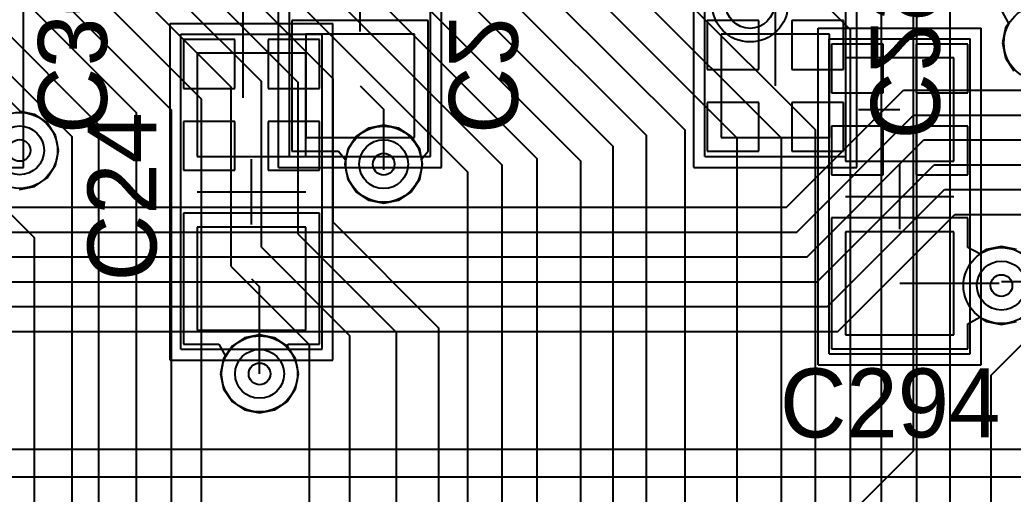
# Model space of a CAD drawing. Extents: x 28 to 300, y 18 to 330.
# Drawn here: x 180.03 to 189.18, y 128.86 to 133.23 of the extents above; entities that cross this region are included whole.
import ezdxf

# ---------------------------------------------------------------- set-up
doc = ezdxf.new("R2010")
doc.units = 0
for name, color, linetype in [('BOTTOMLAYER', 5, 'CONTINUOUS'), ('BOTTOMOVERLAY', 54, 'CONTINUOUS'), ('BOTTOMPASTE', 16, 'CONTINUOUS'), ('BOTTOMSOLDER', 6, 'CONTINUOUS'), ('DRILLDRAWING', 1, 'CONTINUOUS'), ('INTERNALPLANE1', 76, 'CONTINUOUS'), ('INTERNALPLANE6', 136, 'CONTINUOUS'), ('MECHANICAL14', 56, 'CONTINUOUS'), ('MECHANICAL15', 56, 'CONTINUOUS'), ('MIDLAYER1', 16, 'CONTINUOUS'), ('MIDLAYER3', 90, 'CONTINUOUS'), ('MULTILAYER', 9, 'CONTINUOUS'), ('TOPLAYER', 1, 'CONTINUOUS'), ('TOPOVERLAY', 2, 'CONTINUOUS'), ('TOPPASTE', 8, 'CONTINUOUS'), ('TOPSOLDER', 216, 'CONTINUOUS'), ('VIAHOLELAYER', 16, 'CONTINUOUS')]:
    doc.layers.add(name, color=color, linetype=linetype)

msp = doc.modelspace()

# ---------------------------------------------------------------- linework, layer by layer
at = {"layer": 'BOTTOMLAYER'}
for p, q in [((188.256, 134.8075), (188.256, 129.2564)), ((183.7886, 133.2208), (182.5346, 133.2208)), ((182.5346, 133.2208), (182.5346, 132.0168)), ((183.7886, 132.0168), (183.7886, 133.2208)), ((186.8342, 133.2208), (186.3596, 133.2208)), ((186.3596, 133.2208), (186.3596, 132.7712)), ((186.8342, 132.7712), (186.8342, 133.2208)), ((187.6136, 133.2208), (187.139, 133.2208)), ((187.139, 133.2208), (187.139, 132.7712)), ((187.6136, 132.7712), (187.6136, 133.2208)), ((186.9866, 132.6188), (186.9866, 133.1928)), ((183.6616, 133.0938), (182.6616, 133.0938)), ((182.6616, 133.0938), (182.6616, 132.1438)), ((183.6616, 132.1438), (183.6616, 133.0938)), ((187.4866, 133.0938), (186.4866, 133.0938)), ((186.4866, 133.0938), (186.4866, 132.1438)), ((187.4866, 132.1438), (187.4866, 133.0938)), ((186.3596, 132.7712), (186.8342, 132.7712)), ((187.139, 132.7712), (187.6136, 132.7712)), ((183.1616, 132.6188), (183.3792, 132.4012)), ((180.0356, 132.3821), (179.9386, 132.479)), ((186.8342, 132.4664), (186.3596, 132.4664)), ((186.3596, 132.4664), (186.3596, 132.0168)), ((186.8342, 132.0168), (186.8342, 132.4664)), ((187.6136, 132.4664), (187.139, 132.4664)), ((187.139, 132.4664), (187.139, 132.0168)), ((187.6136, 132.0168), (187.6136, 132.4664)), ((180.1637, 132.3566), (180.0356, 132.3821)), ((183.3792, 131.898), (183.3792, 132.4012)), ((180.2802, 132.2788), (180.1637, 132.3566)), ((180.358, 132.1623), (180.2802, 132.2788)), ((180.3853, 132.025), (180.358, 132.1623)), ((182.6616, 132.1438), (183.6616, 132.1438)), ((186.4866, 132.1438), (187.4866, 132.1438)), ((180.358, 131.8877), (180.3853, 132.025)), ((182.5346, 132.0168), (182.9639, 132.0168)), ((182.9639, 132.0168), (183.0283, 131.9383)), ((183.7289, 131.9441), (183.7886, 132.0168)), ((183.7886, 132.0168), (183.7886, 132.0168)), ((186.3596, 132.0168), (186.8342, 132.0168)), ((187.139, 132.0168), (187.6136, 132.0168)), ((183.0283, 131.9383), (183.0203, 131.898)), ((183.7381, 131.898), (183.7289, 131.9441)), ((180.2802, 131.7712), (180.358, 131.8877)), ((183.0203, 131.898), (183.0476, 131.7607)), ((183.7108, 131.7607), (183.7381, 131.898)), ((180.1637, 131.6934), (180.2802, 131.7712)), ((183.0476, 131.7607), (183.1254, 131.6442)), ((183.633, 131.6442), (183.7108, 131.7607)), ((180.0264, 131.6661), (180.1637, 131.6934)), ((183.1254, 131.6442), (183.2419, 131.5664)), ((183.5165, 131.5664), (183.633, 131.6442)), ((183.2419, 131.5664), (183.3792, 131.5391)), ((183.3792, 131.5391), (183.5165, 131.5664)), ((182.0989, 130.2992), (181.9824, 130.2214)), ((182.2362, 130.3265), (182.0989, 130.2992)), ((182.3735, 130.2992), (182.2362, 130.3265)), ((182.49, 130.2214), (182.3735, 130.2992)), ((181.9824, 130.2214), (181.9046, 130.1049)), ((182.5678, 130.1049), (182.49, 130.2214)), ((181.9046, 130.1049), (181.8773, 129.9676)), ((182.5951, 129.9676), (182.5678, 130.1049)), ((181.8773, 129.9676), (181.9046, 129.8303)), ((182.5678, 129.8303), (182.5951, 129.9676)), ((181.9046, 129.8303), (181.9824, 129.7138)), ((182.49, 129.7138), (182.5678, 129.8303)), ((181.9824, 129.7138), (182.0989, 129.636)), ((182.0989, 129.636), (182.2362, 129.6087)), ((182.2362, 129.6087), (182.3735, 129.636)), ((182.3735, 129.636), (182.49, 129.7138)), ((188.256, 129.2564), (185.4366, 126.437))]:
    msp.add_line(p, q, dxfattribs=at)
for centre in [(186.7535, 133.3729), (180.0264, 132.025), (183.3792, 131.898), (189.0688, 130.7804), (182.2362, 129.9676)]:
    msp.add_circle(centre, 0.225, dxfattribs=at)
at = {"layer": 'BOTTOMPASTE'}
for p, q in [((183.6616, 133.0938), (182.6616, 133.0938)), ((182.6616, 133.0938), (182.6616, 132.1438)), ((183.6616, 132.1438), (183.6616, 133.0938)), ((187.4866, 133.0938), (186.4866, 133.0938)), ((186.4866, 133.0938), (186.4866, 132.1438)), ((187.4866, 132.1438), (187.4866, 133.0938)), ((182.6616, 132.1438), (183.6616, 132.1438)), ((186.4866, 132.1438), (187.4866, 132.1438))]:
    msp.add_line(p, q, dxfattribs=at)
at = {"layer": 'BOTTOMSOLDER'}
for p, q in [((183.6616, 133.0938), (182.6616, 133.0938)), ((182.6616, 133.0938), (182.6616, 132.1438)), ((183.6616, 132.1438), (183.6616, 133.0938)), ((187.4866, 133.0938), (186.4866, 133.0938)), ((186.4866, 133.0938), (186.4866, 132.1438)), ((187.4866, 132.1438), (187.4866, 133.0938)), ((182.6616, 132.1438), (183.6616, 132.1438)), ((186.4866, 132.1438), (187.4866, 132.1438))]:
    msp.add_line(p, q, dxfattribs=at)
at = {"layer": 'DRILLDRAWING'}
for centre in [(180.0264, 132.025), (183.3792, 131.898), (189.0688, 130.7804), (182.2362, 129.9676)]:
    msp.add_circle(centre, 0.1, dxfattribs=at)
at = {"layer": 'INTERNALPLANE1'}
for centre in [(186.7535, 133.3729), (189.4408, 133.0147), (180.0264, 132.025), (183.3792, 131.898), (189.0688, 130.7804), (182.2362, 129.9676)]:
    msp.add_circle(centre, 0.35, dxfattribs=at)
at = {"layer": 'INTERNALPLANE6'}
for centre in [(186.7535, 133.3729), (189.4408, 133.0147)]:
    msp.add_circle(centre, 0.35, dxfattribs=at)
at = {"layer": 'MECHANICAL14'}
for p, q in [((182.5116, 131.9688), (182.5116, 134.8688)), ((183.8116, 131.9688), (183.8116, 134.8688)), ((186.3366, 131.9688), (186.3366, 134.8688)), ((187.6366, 131.9688), (187.6366, 134.8688)), ((181.5116, 133.0938), (182.8116, 133.0938)), ((181.5116, 130.1938), (181.5116, 133.0938)), ((182.8116, 130.1938), (182.8116, 133.0938)), ((187.4818, 130.1512), (187.4818, 133.0512)), ((187.4818, 133.0512), (188.7818, 133.0512)), ((188.7818, 130.1512), (188.7818, 133.0512)), ((182.5116, 131.9688), (183.8116, 131.9688)), ((186.3366, 131.9688), (187.6366, 131.9688)), ((181.5116, 130.1938), (182.8116, 130.1938)), ((187.4818, 130.1512), (188.7818, 130.1512))]:
    msp.add_line(p, q, dxfattribs=at)
at = {"layer": 'MECHANICAL15'}
for p, q in [((180.0616, 131.8688), (180.0616, 134.9688)), ((182.4116, 131.8688), (182.4116, 134.9688)), ((183.9116, 131.8688), (183.9116, 134.9688)), ((186.2366, 131.8688), (186.2366, 134.9688)), ((187.7366, 131.8688), (187.7366, 134.9688)), ((183.1616, 133.1188), (183.1616, 133.7188)), ((186.9866, 133.1188), (186.9866, 133.7188)), ((181.4116, 130.0938), (181.4116, 133.1938)), ((181.4116, 133.1938), (182.9116, 133.1938)), ((182.9116, 130.0938), (182.9116, 133.1938)), ((187.3818, 133.1512), (188.8818, 133.1512)), ((187.3818, 130.0512), (187.3818, 133.1512)), ((188.8818, 130.0512), (188.8818, 133.1512)), ((182.1616, 131.3438), (182.1616, 131.9438)), ((178.5616, 131.8688), (180.0616, 131.8688)), ((182.4116, 131.8688), (183.9116, 131.8688)), ((186.2366, 131.8688), (187.7366, 131.8688)), ((188.1318, 131.3012), (188.1318, 131.9012)), ((181.8616, 131.6438), (182.4616, 131.6438)), ((187.8318, 131.6012), (188.4318, 131.6012)), ((181.4116, 130.0938), (182.9116, 130.0938)), ((187.3818, 130.0512), (188.8818, 130.0512))]:
    msp.add_line(p, q, dxfattribs=at)
at = {"layer": 'MIDLAYER1'}
for p, q in [((187.0888, 131.5016), (188.1657, 132.5786)), ((188.1657, 132.5786), (190.5721, 132.5786)), ((187.1835, 131.273), (188.2604, 132.35)), ((188.2604, 132.35), (190.6668, 132.35)), ((187.2782, 131.0444), (188.3551, 132.1214)), ((188.3551, 132.1214), (190.7615, 132.1214)), ((187.3728, 130.8158), (188.4498, 131.8928)), ((188.4498, 131.8928), (190.8561, 131.8928)), ((187.4675, 130.5872), (188.5445, 131.6642)), ((188.5445, 131.6642), (190.9508, 131.6642)), ((156.3555, 131.5016), (187.0888, 131.5016)), ((187.5622, 130.3586), (188.6392, 131.4356)), ((188.6392, 131.4356), (191.0455, 131.4356)), ((156.4502, 131.273), (187.1835, 131.273)), ((156.5449, 131.0444), (187.2782, 131.0444)), ((156.6396, 130.8158), (187.3728, 130.8158)), ((156.7343, 130.5872), (187.4675, 130.5872)), ((156.829, 130.3586), (187.5622, 130.3586)), ((157.8564, 129.2748), (190.3826, 129.2748)), ((157.9616, 129.0208), (190.4878, 129.0208))]:
    msp.add_line(p, q, dxfattribs=at)
for centre in [(186.7535, 133.3729), (180.0264, 132.025), (183.3792, 131.898), (189.0688, 130.7804), (182.2362, 129.9676)]:
    msp.add_circle(centre, 0.225, dxfattribs=at)
at = {"layer": 'MIDLAYER3'}
for p, q in [((177.812, 134.8454), (180.509, 132.1484)), ((178.096, 134.9206), (180.7566, 132.26)), ((178.6294, 134.8444), (181.102, 132.3718)), ((182.795, 134.7583), (185.4939, 132.0594)), ((183.1887, 134.771), (185.799, 132.1608)), ((183.6078, 134.7583), (186.1556, 132.2106)), ((184.0051, 134.7674), (186.6341, 132.1384)), ((184.3952, 134.7837), (187.042, 132.1369)), ((184.8028, 134.767), (187.3566, 132.2132)), ((188.5975, 115.2652), (188.5975, 134.8232)), ((182.3759, 134.7456), (185.1953, 131.9262)), ((181.3266, 134.652), (184.1539, 131.8246)), ((181.7167, 134.6429), (184.4718, 131.8878)), ((182.1473, 134.5932), (184.7926, 131.9479)), ((179.3279, 134.4946), (181.4257, 132.3968)), ((181.0842, 134.5133), (182.913, 132.6845)), ((179.747, 134.4535), (181.7028, 132.4977)), ((180.1661, 134.4154), (181.9732, 132.6083)), ((180.8011, 134.4408), (182.5918, 132.6501)), ((180.5725, 134.3392), (182.2526, 132.6591)), ((186.5542, 134.2602), (187.6781, 133.1363)), ((177.3848, 133.9963), (180.1625, 131.2186)), ((188.2902, 115.8113), (188.2902, 133.6184)), ((187.9649, 115.9686), (187.9649, 133.3067)), ((187.6781, 116.266), (187.6781, 133.1363)), ((182.2526, 131.1351), (182.2526, 132.6591)), ((182.5918, 131.2531), (182.5918, 132.6501)), ((182.913, 131.3637), (182.913, 132.6845)), ((181.9732, 130.9573), (181.9732, 132.6083)), ((181.7028, 118.5785), (181.7028, 132.4977)), ((181.4257, 119.8397), (181.4257, 132.3968)), ((181.102, 117.8331), (181.102, 132.3718)), ((180.7566, 117.4481), (180.7566, 132.26)), ((186.1556, 114.6338), (186.1556, 132.2106)), ((187.3566, 116.4271), (187.3566, 132.2132)), ((180.509, 117.3365), (180.509, 132.1484)), ((185.799, 114.8888), (185.799, 132.1608)), ((186.6341, 117.2185), (186.6341, 132.1384)), ((187.042, 116.8156), (187.042, 132.1369)), ((185.4939, 115.6157), (185.4939, 132.0594)), ((184.7926, 116.7841), (184.7926, 131.9479)), ((185.1953, 115.7563), (185.1953, 131.9262)), ((184.4718, 117.1499), (184.4718, 131.8878)), ((184.1539, 115.165), (184.1539, 131.8246)), ((182.913, 131.3637), (183.8886, 130.3881)), ((180.1625, 124.9615), (180.1625, 131.2186)), ((182.5918, 131.2531), (183.4972, 130.3477)), ((182.2526, 131.1351), (183.069, 130.3187)), ((181.9732, 130.9573), (182.6946, 130.236)), ((183.8886, 117.015), (183.8886, 130.3881)), ((188.9735, 129.9566), (189.4589, 130.442)), ((183.069, 118.5763), (183.069, 130.3187)), ((183.4972, 118.9787), (183.4972, 130.3477)), ((182.6946, 118.364), (182.6946, 130.236)), ((188.9735, 117.922), (188.9735, 129.9566))]:
    msp.add_line(p, q, dxfattribs=at)
for centre in [(186.7535, 133.3729), (180.0264, 132.025), (183.3792, 131.898), (189.0688, 130.7804), (182.2362, 129.9676)]:
    msp.add_circle(centre, 0.225, dxfattribs=at)
at = {"layer": 'MULTILAYER'}
for centre in [(186.7535, 133.3729), (180.0264, 132.025), (183.3792, 131.898), (189.0688, 130.7804), (182.2362, 129.9676)]:
    msp.add_circle(centre, 0.225, dxfattribs=at)
at = {"layer": 'TOPLAYER'}
for p, q in [((182.0838, 132.5076), (182.0838, 133.6466)), ((189.0735, 133.3066), (189.1334, 133.1946)), ((189.1059, 133.1535), (189.0783, 133.0147)), ((189.1334, 133.1946), (189.1059, 133.1535)), ((182.0092, 133.0458), (181.5346, 133.0458)), ((181.5346, 133.0458), (181.5346, 132.5962)), ((182.0092, 132.5962), (182.0092, 133.0458)), ((182.7886, 133.0458), (182.314, 133.0458)), ((182.314, 133.0458), (182.314, 132.5962)), ((182.7886, 132.5962), (182.7886, 133.0458)), ((189.0783, 133.0147), (189.1059, 132.876)), ((187.9794, 133.0032), (187.5048, 133.0032)), ((187.5048, 133.0032), (187.5048, 132.5536)), ((187.9794, 132.5536), (187.9794, 133.0032)), ((188.7588, 133.0032), (188.2842, 133.0032)), ((188.2842, 133.0032), (188.2842, 132.5536)), ((188.7588, 132.5536), (188.7588, 133.0032)), ((182.6616, 132.9188), (181.6616, 132.9188)), ((181.6616, 132.9188), (181.6616, 131.9688)), ((182.6616, 131.9688), (182.6616, 132.9188)), ((188.6318, 132.8762), (187.6318, 132.8762)), ((187.6318, 132.8762), (187.6318, 131.9262)), ((188.6318, 131.9262), (188.6318, 132.8762)), ((189.1059, 132.876), (189.1844, 132.7583)), ((181.5346, 132.5962), (182.0092, 132.5962)), ((182.314, 132.5962), (182.7886, 132.5962)), ((187.5048, 132.5536), (187.9794, 132.5536)), ((188.2842, 132.5536), (188.7588, 132.5536)), ((180.1637, 132.3566), (180.0264, 132.3839)), ((187.7528, 132.4012), (188.1318, 132.4012)), ((180.2802, 132.2788), (180.1637, 132.3566)), ((182.0092, 132.2914), (181.5346, 132.2914)), ((181.5346, 132.2914), (181.5346, 131.8418)), ((182.0092, 131.8418), (182.0092, 132.2914)), ((182.7886, 132.2914), (182.314, 132.2914)), ((182.314, 132.2914), (182.314, 131.8418)), ((182.7886, 131.8418), (182.7886, 132.2914)), ((180.358, 132.1623), (180.2802, 132.2788)), ((183.2419, 132.2296), (183.1254, 132.1518)), ((183.3792, 132.2569), (183.2419, 132.2296)), ((183.5165, 132.2296), (183.3792, 132.2569)), ((183.633, 132.1518), (183.5165, 132.2296)), ((187.9794, 132.2488), (187.5048, 132.2488)), ((187.5048, 132.2488), (187.5048, 131.7992)), ((187.9794, 131.7992), (187.9794, 132.2488)), ((188.7588, 132.2488), (188.2842, 132.2488)), ((188.2842, 132.2488), (188.2842, 131.7992)), ((188.7588, 131.7992), (188.7588, 132.2488)), ((180.3853, 132.025), (180.358, 132.1623)), ((183.1254, 132.1518), (183.0476, 132.0353)), ((183.7108, 132.0353), (183.633, 132.1518)), ((180.358, 131.8877), (180.3853, 132.025)), ((183.0476, 132.0353), (183.0203, 131.898)), ((183.7381, 131.898), (183.7108, 132.0353)), ((181.6616, 131.9688), (182.6616, 131.9688)), ((187.6318, 131.9262), (188.6318, 131.9262)), ((180.2802, 131.7712), (180.358, 131.8877)), ((181.5346, 131.8418), (182.0092, 131.8418)), ((182.314, 131.8418), (182.7886, 131.8418)), ((183.0203, 131.898), (183.0476, 131.7607)), ((183.3792, 131.8472), (183.3792, 131.898)), ((183.7108, 131.7607), (183.7381, 131.898)), ((180.1637, 131.6934), (180.2802, 131.7712)), ((183.0476, 131.7607), (183.1254, 131.6442)), ((183.633, 131.6442), (183.7108, 131.7607)), ((187.5048, 131.7992), (187.9794, 131.7992)), ((188.2842, 131.7992), (188.7588, 131.7992)), ((180.0264, 131.6661), (180.1637, 131.6934)), ((183.1254, 131.6442), (183.2419, 131.5664)), ((183.5165, 131.5664), (183.633, 131.6442)), ((183.2419, 131.5664), (183.3792, 131.5391)), ((183.3792, 131.5391), (183.5165, 131.5664)), ((182.7886, 131.4458), (181.5346, 131.4458)), ((181.5346, 131.4458), (181.5346, 130.2418)), ((182.7886, 130.2418), (182.7886, 131.4458)), ((188.7588, 131.4032), (187.5048, 131.4032)), ((187.5048, 131.4032), (187.5048, 130.1992)), ((188.7588, 131.1313), (188.7588, 131.4032)), ((182.6616, 131.3188), (181.6616, 131.3188)), ((181.6616, 131.3188), (181.6616, 130.3688)), ((182.6616, 130.3688), (182.6616, 131.3188)), ((188.6318, 131.2762), (187.6318, 131.2762)), ((187.6318, 131.2762), (187.6318, 130.3262)), ((188.6318, 130.3262), (188.6318, 131.2762)), ((188.8708, 131.0714), (188.7588, 131.1313)), ((188.9315, 131.112), (188.8708, 131.0714)), ((189.0688, 131.1393), (188.9315, 131.112)), ((189.2061, 131.112), (189.0688, 131.1393)), ((182.1616, 130.8438), (182.2362, 130.7692)), ((182.2362, 129.9676), (182.2362, 130.7692)), ((188.1318, 130.8012), (189.048, 130.8012)), ((189.0688, 130.8188), (190.0502, 130.8188)), ((188.7588, 130.4295), (188.8708, 130.4894)), ((188.8708, 130.4894), (188.9315, 130.4488)), ((181.6616, 130.3688), (182.6616, 130.3688)), ((188.7588, 130.1992), (188.7588, 130.4295)), ((188.9315, 130.4488), (189.0688, 130.4215)), ((189.0688, 130.4215), (189.2061, 130.4488)), ((187.6318, 130.3262), (188.6318, 130.3262)), ((181.5346, 130.2418), (181.8614, 130.2418)), ((181.8614, 130.2418), (181.9212, 130.1298)), ((182.4952, 130.2136), (182.4952, 130.2418)), ((182.4952, 130.2418), (182.7886, 130.2418)), ((182.5678, 130.1049), (182.4952, 130.2136)), ((187.5048, 130.1992), (188.7588, 130.1992)), ((181.9046, 130.1049), (181.8773, 129.9676)), ((181.9212, 130.1298), (181.9046, 130.1049)), ((182.5951, 129.9676), (182.5678, 130.1049)), ((181.8773, 129.9676), (181.9046, 129.8303)), ((182.5678, 129.8303), (182.5951, 129.9676)), ((181.9046, 129.8303), (181.9824, 129.7138)), ((182.49, 129.7138), (182.5678, 129.8303)), ((181.9824, 129.7138), (182.0989, 129.636)), ((182.0989, 129.636), (182.2362, 129.6087)), ((182.2362, 129.6087), (182.3735, 129.636)), ((182.3735, 129.636), (182.49, 129.7138))]:
    msp.add_line(p, q, dxfattribs=at)
for centre in [(186.7535, 133.3729), (180.0264, 132.025), (183.3792, 131.898), (189.0688, 130.7804), (182.2362, 129.9676)]:
    msp.add_circle(centre, 0.225, dxfattribs=at)
at = {"layer": 'TOPOVERLAY'}
for p, q in [((181.6616, 131.6438), (182.6616, 131.6438)), ((187.6318, 131.6012), (188.6318, 131.6012))]:
    msp.add_line(p, q, dxfattribs=at)
at = {"layer": 'TOPPASTE'}
for p, q in [((182.6616, 132.9188), (181.6616, 132.9188)), ((181.6616, 132.9188), (181.6616, 131.9688)), ((182.6616, 131.9688), (182.6616, 132.9188)), ((188.6318, 132.8762), (187.6318, 132.8762)), ((187.6318, 132.8762), (187.6318, 131.9262)), ((188.6318, 131.9262), (188.6318, 132.8762)), ((181.6616, 131.9688), (182.6616, 131.9688)), ((187.6318, 131.9262), (188.6318, 131.9262)), ((182.6616, 131.3188), (181.6616, 131.3188)), ((181.6616, 131.3188), (181.6616, 130.3688)), ((182.6616, 130.3688), (182.6616, 131.3188)), ((188.6318, 131.2762), (187.6318, 131.2762)), ((187.6318, 131.2762), (187.6318, 130.3262)), ((188.6318, 130.3262), (188.6318, 131.2762)), ((181.6616, 130.3688), (182.6616, 130.3688)), ((187.6318, 130.3262), (188.6318, 130.3262))]:
    msp.add_line(p, q, dxfattribs=at)
at = {"layer": 'TOPSOLDER'}
for p, q in [((182.6616, 132.9188), (181.6616, 132.9188)), ((181.6616, 132.9188), (181.6616, 131.9688)), ((182.6616, 131.9688), (182.6616, 132.9188)), ((188.6318, 132.8762), (187.6318, 132.8762)), ((187.6318, 132.8762), (187.6318, 131.9262)), ((188.6318, 131.9262), (188.6318, 132.8762)), ((181.6616, 131.9688), (182.6616, 131.9688)), ((187.6318, 131.9262), (188.6318, 131.9262)), ((182.6616, 131.3188), (181.6616, 131.3188)), ((181.6616, 131.3188), (181.6616, 130.3688)), ((182.6616, 130.3688), (182.6616, 131.3188)), ((188.6318, 131.2762), (187.6318, 131.2762)), ((187.6318, 131.2762), (187.6318, 130.3262)), ((188.6318, 130.3262), (188.6318, 131.2762)), ((181.6616, 130.3688), (182.6616, 130.3688)), ((187.6318, 130.3262), (188.6318, 130.3262))]:
    msp.add_line(p, q, dxfattribs=at)
at = {"layer": 'VIAHOLELAYER'}
for centre in [(180.0264, 132.025), (183.3792, 131.898), (189.0688, 130.7804), (182.2362, 129.9676)]:
    msp.add_circle(centre, 0.1, dxfattribs=at)

# ---------------------------------------------------------------- texts
at = {"layer": 'BOTTOMOVERLAY', "text_generation_flag": 2}
for s, p in [('C300', (180.1952, 132.1765)), ('C297', (183.9798, 132.1765)), ('C298', (187.866, 132.1257))]:
    msp.add_text(s, height=0.635, rotation=270, dxfattribs=at).set_placement(p)
at = {"layer": 'TOPOVERLAY'}
msp.add_text('C24', height=0.635, rotation=90, dxfattribs=at).set_placement((181.2866, 130.8188))
msp.add_text('C294', height=0.635, dxfattribs=at).set_placement((187.0278, 129.3825))

doc.saveas('drawing.dxf')
